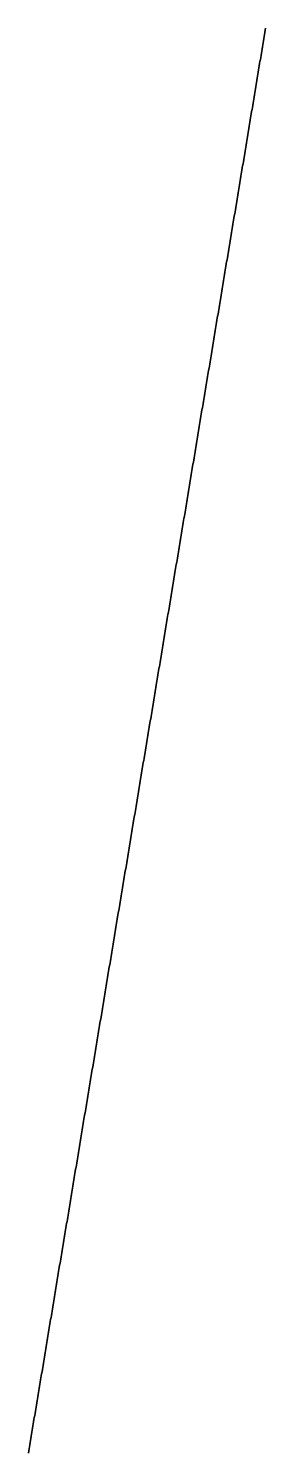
# Model space of a CAD drawing. Header units: millimetres. Extents: x -163 to 163, y 0 to 90.
# Drawn here: x -157.04 to -153.52, y 47.78 to 68.89 of the extents above; entities that cross this region are included whole.
import ezdxf

# ---------------------------------------------------------------- set-up
doc = ezdxf.new("R2010")
doc.units = ezdxf.units.MM

msp = doc.modelspace()

# ---------------------------------------------------------------- linework, layer by layer
for points in [[(-157.037, 47.775), (-157.032, 47.806), (-157.027, 47.837), (-157.022, 47.868), (-157.017, 47.899), (-157.012, 47.93), (-157.007, 47.961), (-157.001, 47.992), (-156.996, 48.023), (-156.991, 48.054), (-156.986, 48.084), (-156.981, 48.115), (-156.976, 48.146), (-156.97, 48.177), (-156.965, 48.208), (-156.96, 48.239), (-156.955, 48.27), (-156.95, 48.301), (-156.945, 48.332), (-156.94, 48.363), (-156.934, 48.394), (-156.929, 48.425), (-156.924, 48.456), (-156.919, 48.486), (-156.914, 48.517), (-156.909, 48.548), (-156.903, 48.579), (-156.898, 48.61), (-156.893, 48.641), (-156.888, 48.672), (-156.883, 48.703), (-156.878, 48.734), (-156.873, 48.765), (-156.867, 48.796), (-156.862, 48.827), (-156.857, 48.858), (-156.852, 48.888), (-156.847, 48.919), (-156.842, 48.95), (-156.836, 48.981), (-156.831, 49.012), (-156.826, 49.043), (-156.821, 49.074), (-156.816, 49.105), (-156.811, 49.136), (-156.806, 49.167), (-156.8, 49.198), (-156.795, 49.229), (-156.79, 49.26), (-156.785, 49.29), (-156.78, 49.321), (-156.775, 49.352), (-156.769, 49.383), (-156.764, 49.414), (-156.759, 49.445), (-156.754, 49.476), (-156.749, 49.507), (-156.744, 49.538), (-156.739, 49.569), (-156.733, 49.6), (-156.728, 49.631), (-156.723, 49.661), (-156.718, 49.692), (-156.713, 49.723), (-156.708, 49.754), (-156.702, 49.785), (-156.697, 49.816), (-156.692, 49.847), (-156.687, 49.878), (-156.682, 49.909), (-156.677, 49.94), (-156.672, 49.971), (-156.666, 50.002), (-156.661, 50.033), (-156.656, 50.063), (-156.651, 50.094), (-156.646, 50.125), (-156.641, 50.156), (-156.635, 50.187), (-156.63, 50.218), (-156.625, 50.249), (-156.62, 50.28), (-156.615, 50.311), (-156.61, 50.342), (-156.605, 50.373), (-156.599, 50.404), (-156.594, 50.435), (-156.589, 50.465), (-156.584, 50.496), (-156.579, 50.527), (-156.574, 50.558), (-156.568, 50.589), (-156.563, 50.62), (-156.558, 50.651), (-156.553, 50.682), (-156.548, 50.713), (-156.543, 50.744), (-156.538, 50.775), (-156.532, 50.806), (-156.527, 50.837), (-156.522, 50.867), (-156.517, 50.898), (-156.512, 50.929), (-156.507, 50.96), (-156.501, 50.991), (-156.496, 51.022), (-156.491, 51.053), (-156.486, 51.084), (-156.481, 51.115), (-156.476, 51.146), (-156.471, 51.177), (-156.465, 51.208), (-156.46, 51.239), (-156.455, 51.269), (-156.45, 51.3), (-156.445, 51.331), (-156.44, 51.362), (-156.434, 51.393), (-156.429, 51.424), (-156.424, 51.455), (-156.419, 51.486), (-156.414, 51.517), (-156.409, 51.548), (-156.404, 51.579), (-156.398, 51.61), (-156.393, 51.641), (-156.388, 51.671), (-156.383, 51.702), (-156.378, 51.733), (-156.373, 51.764), (-156.367, 51.795), (-156.362, 51.826), (-156.357, 51.857), (-156.352, 51.888), (-156.347, 51.919), (-156.342, 51.95), (-156.337, 51.981), (-156.331, 52.012), (-156.326, 52.043), (-156.321, 52.073), (-156.316, 52.104), (-156.311, 52.135), (-156.306, 52.166), (-156.3, 52.197), (-156.295, 52.228), (-156.29, 52.259), (-156.285, 52.29), (-156.28, 52.321), (-156.275, 52.352), (-156.27, 52.383), (-156.264, 52.414), (-156.259, 52.445), (-156.254, 52.475), (-156.249, 52.506), (-156.244, 52.537), (-156.239, 52.568), (-156.233, 52.599), (-156.228, 52.63), (-156.223, 52.661), (-156.218, 52.692), (-156.213, 52.723), (-156.208, 52.754), (-156.203, 52.785), (-156.197, 52.816), (-156.192, 52.847), (-156.187, 52.877), (-156.182, 52.908), (-156.177, 52.939), (-156.172, 52.97), (-156.166, 53.001), (-156.161, 53.032), (-156.156, 53.063), (-156.151, 53.094), (-156.146, 53.125), (-156.141, 53.156), (-156.136, 53.187), (-156.13, 53.218), (-156.125, 53.249), (-156.12, 53.279), (-156.115, 53.31), (-156.11, 53.341), (-156.105, 53.372), (-156.099, 53.403), (-156.094, 53.434), (-156.089, 53.465), (-156.084, 53.496), (-156.079, 53.527), (-156.074, 53.558), (-156.069, 53.589), (-156.063, 53.62), (-156.058, 53.651), (-156.053, 53.681), (-156.048, 53.712), (-156.043, 53.743), (-156.038, 53.774), (-156.032, 53.805), (-156.027, 53.836), (-156.022, 53.867), (-156.017, 53.898), (-156.012, 53.929), (-156.007, 53.96), (-156.002, 53.991), (-155.996, 54.022), (-155.991, 54.053), (-155.986, 54.083), (-155.981, 54.114), (-155.976, 54.145), (-155.971, 54.176), (-155.965, 54.207), (-155.96, 54.238), (-155.955, 54.269), (-155.95, 54.3), (-155.945, 54.331), (-155.94, 54.362), (-155.935, 54.393), (-155.929, 54.424), (-155.924, 54.455), (-155.919, 54.485), (-155.914, 54.516), (-155.909, 54.547), (-155.904, 54.578), (-155.898, 54.609), (-155.893, 54.64), (-155.888, 54.671), (-155.883, 54.702), (-155.878, 54.733), (-155.873, 54.764), (-155.868, 54.795), (-155.862, 54.826), (-155.857, 54.857), (-155.852, 54.887), (-155.847, 54.918), (-155.842, 54.949), (-155.837, 54.98), (-155.831, 55.011), (-155.826, 55.042), (-155.821, 55.073), (-155.816, 55.104), (-155.811, 55.135), (-155.806, 55.166), (-155.801, 55.197), (-155.795, 55.228), (-155.79, 55.259), (-155.785, 55.289), (-155.78, 55.32), (-155.775, 55.351), (-155.77, 55.382), (-155.764, 55.413), (-155.759, 55.444), (-155.754, 55.475), (-155.749, 55.506), (-155.744, 55.537), (-155.739, 55.568), (-155.734, 55.599), (-155.728, 55.63), (-155.723, 55.661), (-155.718, 55.691), (-155.713, 55.722), (-155.708, 55.753), (-155.703, 55.784), (-155.697, 55.815), (-155.692, 55.846), (-155.687, 55.877), (-155.682, 55.908), (-155.677, 55.939), (-155.672, 55.97), (-155.667, 56.001), (-155.661, 56.032), (-155.656, 56.063), (-155.651, 56.093), (-155.646, 56.124), (-155.641, 56.155), (-155.636, 56.186), (-155.63, 56.217), (-155.625, 56.248), (-155.62, 56.279), (-155.615, 56.31), (-155.61, 56.341), (-155.605, 56.372), (-155.6, 56.403), (-155.594, 56.434), (-155.589, 56.465), (-155.584, 56.495), (-155.579, 56.526), (-155.574, 56.557), (-155.569, 56.588), (-155.563, 56.619), (-155.558, 56.65), (-155.553, 56.681), (-155.548, 56.712), (-155.543, 56.743), (-155.538, 56.774), (-155.533, 56.805), (-155.527, 56.836), (-155.522, 56.866), (-155.517, 56.897), (-155.512, 56.928), (-155.507, 56.959), (-155.502, 56.99), (-155.496, 57.021), (-155.491, 57.052), (-155.486, 57.083), (-155.481, 57.114), (-155.476, 57.145), (-155.471, 57.176), (-155.466, 57.207), (-155.46, 57.238), (-155.455, 57.268), (-155.45, 57.299), (-155.445, 57.33), (-155.44, 57.361), (-155.435, 57.392), (-155.429, 57.423), (-155.424, 57.454), (-155.419, 57.485), (-155.414, 57.516), (-155.409, 57.547), (-155.404, 57.578), (-155.399, 57.609), (-155.393, 57.64), (-155.388, 57.67), (-155.383, 57.701), (-155.378, 57.732), (-155.373, 57.763), (-155.368, 57.794), (-155.362, 57.825), (-155.357, 57.856), (-155.352, 57.887), (-155.347, 57.918), (-155.342, 57.949), (-155.337, 57.98), (-155.332, 58.011), (-155.326, 58.042), (-155.321, 58.072), (-155.316, 58.103), (-155.311, 58.134), (-155.306, 58.165), (-155.301, 58.196), (-155.295, 58.227), (-155.29, 58.258), (-155.285, 58.289), (-155.28, 58.32), (-155.275, 58.351), (-155.27, 58.382), (-155.265, 58.413), (-155.259, 58.444), (-155.254, 58.474), (-155.249, 58.505), (-155.244, 58.536), (-155.239, 58.567), (-155.234, 58.598), (-155.228, 58.629), (-155.223, 58.66), (-155.218, 58.691), (-155.213, 58.722), (-155.208, 58.753), (-155.203, 58.784), (-155.198, 58.815), (-155.192, 58.846), (-155.187, 58.876), (-155.182, 58.907), (-155.177, 58.938), (-155.172, 58.969), (-155.167, 59), (-155.161, 59.031), (-155.156, 59.062), (-155.151, 59.093), (-155.146, 59.124), (-155.141, 59.155), (-155.136, 59.186), (-155.131, 59.217), (-155.125, 59.248), (-155.12, 59.278), (-155.115, 59.309), (-155.11, 59.34), (-155.105, 59.371), (-155.1, 59.402), (-155.094, 59.433), (-155.089, 59.464), (-155.084, 59.495), (-155.079, 59.526), (-155.074, 59.557), (-155.069, 59.588), (-155.064, 59.619), (-155.058, 59.65), (-155.053, 59.68), (-155.048, 59.711), (-155.043, 59.742), (-155.038, 59.773), (-155.033, 59.804), (-155.027, 59.835), (-155.022, 59.866), (-155.017, 59.897), (-155.012, 59.928), (-155.007, 59.959), (-155.002, 59.99), (-154.997, 60.021), (-154.991, 60.052), (-154.986, 60.082), (-154.981, 60.113), (-154.976, 60.144), (-154.971, 60.175), (-154.966, 60.206), (-154.96, 60.237), (-154.955, 60.268), (-154.95, 60.299), (-154.945, 60.33), (-154.94, 60.361), (-154.935, 60.392), (-154.93, 60.423), (-154.924, 60.454), (-154.919, 60.484), (-154.914, 60.515), (-154.909, 60.546), (-154.904, 60.577), (-154.899, 60.608), (-154.893, 60.639), (-154.888, 60.67), (-154.883, 60.701), (-154.878, 60.732), (-154.873, 60.763), (-154.868, 60.794), (-154.863, 60.825), (-154.857, 60.856), (-154.852, 60.886), (-154.847, 60.917), (-154.842, 60.948), (-154.837, 60.979), (-154.832, 61.01), (-154.826, 61.041), (-154.821, 61.072), (-154.816, 61.103), (-154.811, 61.134), (-154.806, 61.165), (-154.801, 61.196), (-154.796, 61.227), (-154.79, 61.258), (-154.785, 61.288), (-154.78, 61.319), (-154.775, 61.35), (-154.77, 61.381), (-154.765, 61.412), (-154.759, 61.443), (-154.754, 61.474), (-154.749, 61.505), (-154.744, 61.536), (-154.739, 61.567), (-154.734, 61.598), (-154.729, 61.629), (-154.723, 61.66), (-154.718, 61.69), (-154.713, 61.721), (-154.708, 61.752), (-154.703, 61.783), (-154.698, 61.814), (-154.692, 61.845), (-154.687, 61.876), (-154.682, 61.907), (-154.677, 61.938), (-154.672, 61.969), (-154.667, 62), (-154.662, 62.031), (-154.656, 62.062), (-154.651, 62.092), (-154.646, 62.123), (-154.641, 62.154), (-154.636, 62.185), (-154.631, 62.216), (-154.625, 62.247), (-154.62, 62.278), (-154.615, 62.309), (-154.61, 62.34), (-154.605, 62.371), (-154.6, 62.402), (-154.595, 62.433), (-154.589, 62.464), (-154.584, 62.494), (-154.579, 62.525), (-154.574, 62.556), (-154.569, 62.587), (-154.564, 62.618), (-154.558, 62.649), (-154.553, 62.68), (-154.548, 62.711), (-154.543, 62.742), (-154.538, 62.773), (-154.533, 62.804), (-154.528, 62.835), (-154.522, 62.866), (-154.517, 62.896), (-154.512, 62.927), (-154.507, 62.958), (-154.502, 62.989), (-154.497, 63.02), (-154.491, 63.051), (-154.486, 63.082), (-154.481, 63.113), (-154.476, 63.144), (-154.471, 63.175), (-154.466, 63.206), (-154.461, 63.237), (-154.455, 63.268), (-154.45, 63.298), (-154.445, 63.329), (-154.44, 63.36), (-154.435, 63.391), (-154.43, 63.422), (-154.424, 63.453), (-154.419, 63.484), (-154.414, 63.515), (-154.409, 63.546), (-154.404, 63.577), (-154.399, 63.608), (-154.394, 63.639), (-154.388, 63.669), (-154.383, 63.7), (-154.378, 63.731), (-154.373, 63.762), (-154.368, 63.793), (-154.363, 63.824), (-154.357, 63.855), (-154.352, 63.886), (-154.347, 63.917), (-154.342, 63.948), (-154.337, 63.979), (-154.332, 64.01), (-154.327, 64.041), (-154.321, 64.071), (-154.316, 64.102), (-154.311, 64.133), (-154.306, 64.164), (-154.301, 64.195), (-154.296, 64.226), (-154.29, 64.257), (-154.285, 64.288), (-154.28, 64.319), (-154.275, 64.35), (-154.27, 64.381), (-154.265, 64.412), (-154.26, 64.443), (-154.254, 64.473), (-154.249, 64.504), (-154.244, 64.535), (-154.239, 64.566), (-154.234, 64.597), (-154.229, 64.628), (-154.223, 64.659), (-154.218, 64.69), (-154.213, 64.721), (-154.208, 64.752), (-154.203, 64.783), (-154.198, 64.814), (-154.193, 64.845), (-154.187, 64.875), (-154.182, 64.906), (-154.177, 64.937), (-154.172, 64.968), (-154.167, 64.999), (-154.162, 65.03), (-154.156, 65.061), (-154.151, 65.092), (-154.146, 65.123), (-154.141, 65.154), (-154.136, 65.185), (-154.131, 65.216), (-154.126, 65.247), (-154.12, 65.277), (-154.115, 65.308), (-154.11, 65.339), (-154.105, 65.37), (-154.1, 65.401), (-154.095, 65.432), (-154.089, 65.463), (-154.084, 65.494), (-154.079, 65.525), (-154.074, 65.556), (-154.069, 65.587), (-154.064, 65.618), (-154.059, 65.649), (-154.053, 65.679), (-154.048, 65.71), (-154.043, 65.741), (-154.038, 65.772), (-154.033, 65.803), (-154.028, 65.834), (-154.022, 65.865), (-154.017, 65.896), (-154.012, 65.927), (-154.007, 65.958), (-154.002, 65.989), (-153.997, 66.02), (-153.992, 66.051), (-153.986, 66.081), (-153.981, 66.112), (-153.976, 66.143), (-153.971, 66.174), (-153.966, 66.205), (-153.961, 66.236), (-153.955, 66.267), (-153.95, 66.298), (-153.945, 66.329), (-153.94, 66.36), (-153.935, 66.391), (-153.93, 66.422), (-153.925, 66.453), (-153.919, 66.483), (-153.914, 66.514), (-153.909, 66.545), (-153.904, 66.576), (-153.899, 66.607), (-153.894, 66.638), (-153.888, 66.669), (-153.883, 66.7), (-153.878, 66.731), (-153.873, 66.762), (-153.868, 66.793), (-153.863, 66.824), (-153.858, 66.855), (-153.852, 66.885), (-153.847, 66.916), (-153.842, 66.947), (-153.837, 66.978), (-153.832, 67.009), (-153.827, 67.04), (-153.822, 67.071), (-153.816, 67.102), (-153.811, 67.133), (-153.806, 67.164), (-153.801, 67.195), (-153.796, 67.226), (-153.791, 67.257), (-153.785, 67.287), (-153.78, 67.318), (-153.775, 67.349), (-153.77, 67.38), (-153.765, 67.411), (-153.76, 67.442), (-153.755, 67.473), (-153.749, 67.504), (-153.744, 67.535), (-153.739, 67.566), (-153.734, 67.597), (-153.729, 67.628), (-153.724, 67.659), (-153.718, 67.689), (-153.713, 67.72), (-153.708, 67.751), (-153.703, 67.782), (-153.698, 67.813), (-153.693, 67.844), (-153.688, 67.875), (-153.682, 67.906), (-153.677, 67.937), (-153.672, 67.968), (-153.667, 67.999), (-153.662, 68.03), (-153.657, 68.061), (-153.651, 68.091), (-153.646, 68.122), (-153.641, 68.153), (-153.636, 68.184), (-153.631, 68.215), (-153.626, 68.246), (-153.621, 68.277), (-153.615, 68.308), (-153.61, 68.339), (-153.605, 68.37), (-153.6, 68.401), (-153.595, 68.432), (-153.59, 68.463), (-153.584, 68.493), (-153.579, 68.524), (-153.574, 68.555), (-153.569, 68.586), (-153.564, 68.617), (-153.559, 68.648), (-153.554, 68.679), (-153.548, 68.71), (-153.543, 68.741), (-153.538, 68.772), (-153.533, 68.803), (-153.528, 68.834), (-153.523, 68.865), (-153.517, 68.895)], [(-153.517, 68.895), (-153.523, 68.865), (-153.528, 68.834), (-153.533, 68.803), (-153.538, 68.772), (-153.543, 68.741), (-153.548, 68.71), (-153.554, 68.679), (-153.559, 68.648), (-153.564, 68.617), (-153.569, 68.586), (-153.574, 68.555), (-153.579, 68.524), (-153.584, 68.493), (-153.59, 68.463), (-153.595, 68.432), (-153.6, 68.401), (-153.605, 68.37), (-153.61, 68.339), (-153.615, 68.308), (-153.621, 68.277), (-153.626, 68.246), (-153.631, 68.215), (-153.636, 68.184), (-153.641, 68.153), (-153.646, 68.122), (-153.651, 68.091), (-153.657, 68.061), (-153.662, 68.03), (-153.667, 67.999), (-153.672, 67.968), (-153.677, 67.937), (-153.682, 67.906), (-153.688, 67.875), (-153.693, 67.844), (-153.698, 67.813), (-153.703, 67.782), (-153.708, 67.751), (-153.713, 67.72), (-153.718, 67.689), (-153.724, 67.659), (-153.729, 67.628), (-153.734, 67.597), (-153.739, 67.566), (-153.744, 67.535), (-153.749, 67.504), (-153.755, 67.473), (-153.76, 67.442), (-153.765, 67.411), (-153.77, 67.38), (-153.775, 67.349), (-153.78, 67.318), (-153.785, 67.287), (-153.791, 67.257), (-153.796, 67.226), (-153.801, 67.195), (-153.806, 67.164), (-153.811, 67.133), (-153.816, 67.102), (-153.822, 67.071), (-153.827, 67.04), (-153.832, 67.009), (-153.837, 66.978), (-153.842, 66.947), (-153.847, 66.916), (-153.852, 66.885), (-153.858, 66.855), (-153.863, 66.824), (-153.868, 66.793), (-153.873, 66.762), (-153.878, 66.731), (-153.883, 66.7), (-153.888, 66.669), (-153.894, 66.638), (-153.899, 66.607), (-153.904, 66.576), (-153.909, 66.545), (-153.914, 66.514), (-153.919, 66.483), (-153.925, 66.453), (-153.93, 66.422), (-153.935, 66.391), (-153.94, 66.36), (-153.945, 66.329), (-153.95, 66.298), (-153.955, 66.267), (-153.961, 66.236), (-153.966, 66.205), (-153.971, 66.174), (-153.976, 66.143), (-153.981, 66.112), (-153.986, 66.081), (-153.992, 66.051), (-153.997, 66.02), (-154.002, 65.989), (-154.007, 65.958), (-154.012, 65.927), (-154.017, 65.896), (-154.022, 65.865), (-154.028, 65.834), (-154.033, 65.803), (-154.038, 65.772), (-154.043, 65.741), (-154.048, 65.71), (-154.053, 65.679), (-154.059, 65.649), (-154.064, 65.618), (-154.069, 65.587), (-154.074, 65.556), (-154.079, 65.525), (-154.084, 65.494), (-154.089, 65.463), (-154.095, 65.432), (-154.1, 65.401), (-154.105, 65.37), (-154.11, 65.339), (-154.115, 65.308), (-154.12, 65.277), (-154.126, 65.247), (-154.131, 65.216), (-154.136, 65.185), (-154.141, 65.154), (-154.146, 65.123), (-154.151, 65.092), (-154.156, 65.061), (-154.162, 65.03), (-154.167, 64.999), (-154.172, 64.968), (-154.177, 64.937), (-154.182, 64.906), (-154.187, 64.875), (-154.193, 64.845), (-154.198, 64.814), (-154.203, 64.783), (-154.208, 64.752), (-154.213, 64.721), (-154.218, 64.69), (-154.223, 64.659), (-154.229, 64.628), (-154.234, 64.597), (-154.239, 64.566), (-154.244, 64.535), (-154.249, 64.504), (-154.254, 64.473), (-154.26, 64.443), (-154.265, 64.412), (-154.27, 64.381), (-154.275, 64.35), (-154.28, 64.319), (-154.285, 64.288), (-154.29, 64.257), (-154.296, 64.226), (-154.301, 64.195), (-154.306, 64.164), (-154.311, 64.133), (-154.316, 64.102), (-154.321, 64.071), (-154.327, 64.041), (-154.332, 64.01), (-154.337, 63.979), (-154.342, 63.948), (-154.347, 63.917), (-154.352, 63.886), (-154.357, 63.855), (-154.363, 63.824), (-154.368, 63.793), (-154.373, 63.762), (-154.378, 63.731), (-154.383, 63.7), (-154.388, 63.669), (-154.394, 63.639), (-154.399, 63.608), (-154.404, 63.577), (-154.409, 63.546), (-154.414, 63.515), (-154.419, 63.484), (-154.424, 63.453), (-154.43, 63.422), (-154.435, 63.391), (-154.44, 63.36), (-154.445, 63.329), (-154.45, 63.298), (-154.455, 63.268), (-154.461, 63.237), (-154.466, 63.206), (-154.471, 63.175), (-154.476, 63.144), (-154.481, 63.113), (-154.486, 63.082), (-154.491, 63.051), (-154.497, 63.02), (-154.502, 62.989), (-154.507, 62.958), (-154.512, 62.927), (-154.517, 62.896), (-154.522, 62.866), (-154.528, 62.835), (-154.533, 62.804), (-154.538, 62.773), (-154.543, 62.742), (-154.548, 62.711), (-154.553, 62.68), (-154.558, 62.649), (-154.564, 62.618), (-154.569, 62.587), (-154.574, 62.556), (-154.579, 62.525), (-154.584, 62.494), (-154.589, 62.464), (-154.595, 62.433), (-154.6, 62.402), (-154.605, 62.371), (-154.61, 62.34), (-154.615, 62.309), (-154.62, 62.278), (-154.625, 62.247), (-154.631, 62.216), (-154.636, 62.185), (-154.641, 62.154), (-154.646, 62.123), (-154.651, 62.092), (-154.656, 62.062), (-154.662, 62.031), (-154.667, 62), (-154.672, 61.969), (-154.677, 61.938), (-154.682, 61.907), (-154.687, 61.876), (-154.692, 61.845), (-154.698, 61.814), (-154.703, 61.783), (-154.708, 61.752), (-154.713, 61.721), (-154.718, 61.69), (-154.723, 61.66), (-154.729, 61.629), (-154.734, 61.598), (-154.739, 61.567), (-154.744, 61.536), (-154.749, 61.505), (-154.754, 61.474), (-154.759, 61.443), (-154.765, 61.412), (-154.77, 61.381), (-154.775, 61.35), (-154.78, 61.319), (-154.785, 61.288), (-154.79, 61.258), (-154.796, 61.227), (-154.801, 61.196), (-154.806, 61.165), (-154.811, 61.134), (-154.816, 61.103), (-154.821, 61.072), (-154.826, 61.041), (-154.832, 61.01), (-154.837, 60.979), (-154.842, 60.948), (-154.847, 60.917), (-154.852, 60.886), (-154.857, 60.856), (-154.863, 60.825), (-154.868, 60.794), (-154.873, 60.763), (-154.878, 60.732), (-154.883, 60.701), (-154.888, 60.67), (-154.893, 60.639), (-154.899, 60.608), (-154.904, 60.577), (-154.909, 60.546), (-154.914, 60.515), (-154.919, 60.484), (-154.924, 60.454), (-154.93, 60.423), (-154.935, 60.392), (-154.94, 60.361), (-154.945, 60.33), (-154.95, 60.299), (-154.955, 60.268), (-154.96, 60.237), (-154.966, 60.206), (-154.971, 60.175), (-154.976, 60.144), (-154.981, 60.113), (-154.986, 60.082), (-154.991, 60.052), (-154.997, 60.021), (-155.002, 59.99), (-155.007, 59.959), (-155.012, 59.928), (-155.017, 59.897), (-155.022, 59.866), (-155.027, 59.835), (-155.033, 59.804), (-155.038, 59.773), (-155.043, 59.742), (-155.048, 59.711), (-155.053, 59.68), (-155.058, 59.65), (-155.064, 59.619), (-155.069, 59.588), (-155.074, 59.557), (-155.079, 59.526), (-155.084, 59.495), (-155.089, 59.464), (-155.094, 59.433), (-155.1, 59.402), (-155.105, 59.371), (-155.11, 59.34), (-155.115, 59.309), (-155.12, 59.278), (-155.125, 59.248), (-155.131, 59.217), (-155.136, 59.186), (-155.141, 59.155), (-155.146, 59.124), (-155.151, 59.093), (-155.156, 59.062), (-155.161, 59.031), (-155.167, 59), (-155.172, 58.969), (-155.177, 58.938), (-155.182, 58.907), (-155.187, 58.876), (-155.192, 58.846), (-155.198, 58.815), (-155.203, 58.784), (-155.208, 58.753), (-155.213, 58.722), (-155.218, 58.691), (-155.223, 58.66), (-155.228, 58.629), (-155.234, 58.598), (-155.239, 58.567), (-155.244, 58.536), (-155.249, 58.505), (-155.254, 58.474), (-155.259, 58.444), (-155.265, 58.413), (-155.27, 58.382), (-155.275, 58.351), (-155.28, 58.32), (-155.285, 58.289), (-155.29, 58.258), (-155.295, 58.227), (-155.301, 58.196), (-155.306, 58.165), (-155.311, 58.134), (-155.316, 58.103), (-155.321, 58.072), (-155.326, 58.042), (-155.332, 58.011), (-155.337, 57.98), (-155.342, 57.949), (-155.347, 57.918), (-155.352, 57.887), (-155.357, 57.856), (-155.362, 57.825), (-155.368, 57.794), (-155.373, 57.763), (-155.378, 57.732), (-155.383, 57.701), (-155.388, 57.67), (-155.393, 57.64), (-155.399, 57.609), (-155.404, 57.578), (-155.409, 57.547), (-155.414, 57.516), (-155.419, 57.485), (-155.424, 57.454), (-155.429, 57.423), (-155.435, 57.392), (-155.44, 57.361), (-155.445, 57.33), (-155.45, 57.299), (-155.455, 57.268), (-155.46, 57.238), (-155.466, 57.207), (-155.471, 57.176), (-155.476, 57.145), (-155.481, 57.114), (-155.486, 57.083), (-155.491, 57.052), (-155.496, 57.021), (-155.502, 56.99), (-155.507, 56.959), (-155.512, 56.928), (-155.517, 56.897), (-155.522, 56.866), (-155.527, 56.836), (-155.533, 56.805), (-155.538, 56.774), (-155.543, 56.743), (-155.548, 56.712), (-155.553, 56.681), (-155.558, 56.65), (-155.563, 56.619), (-155.569, 56.588), (-155.574, 56.557), (-155.579, 56.526), (-155.584, 56.495), (-155.589, 56.465), (-155.594, 56.434), (-155.6, 56.403), (-155.605, 56.372), (-155.61, 56.341), (-155.615, 56.31), (-155.62, 56.279), (-155.625, 56.248), (-155.63, 56.217), (-155.636, 56.186), (-155.641, 56.155), (-155.646, 56.124), (-155.651, 56.093), (-155.656, 56.063), (-155.661, 56.032), (-155.667, 56.001), (-155.672, 55.97), (-155.677, 55.939), (-155.682, 55.908), (-155.687, 55.877), (-155.692, 55.846), (-155.697, 55.815), (-155.703, 55.784), (-155.708, 55.753), (-155.713, 55.722), (-155.718, 55.691), (-155.723, 55.661), (-155.728, 55.63), (-155.734, 55.599), (-155.739, 55.568), (-155.744, 55.537), (-155.749, 55.506), (-155.754, 55.475), (-155.759, 55.444), (-155.764, 55.413), (-155.77, 55.382), (-155.775, 55.351), (-155.78, 55.32), (-155.785, 55.289), (-155.79, 55.259), (-155.795, 55.228), (-155.801, 55.197), (-155.806, 55.166), (-155.811, 55.135), (-155.816, 55.104), (-155.821, 55.073), (-155.826, 55.042), (-155.831, 55.011), (-155.837, 54.98), (-155.842, 54.949), (-155.847, 54.918), (-155.852, 54.887), (-155.857, 54.857), (-155.862, 54.826), (-155.868, 54.795), (-155.873, 54.764), (-155.878, 54.733), (-155.883, 54.702), (-155.888, 54.671), (-155.893, 54.64), (-155.898, 54.609), (-155.904, 54.578), (-155.909, 54.547), (-155.914, 54.516), (-155.919, 54.485), (-155.924, 54.455), (-155.929, 54.424), (-155.935, 54.393), (-155.94, 54.362), (-155.945, 54.331), (-155.95, 54.3), (-155.955, 54.269), (-155.96, 54.238), (-155.965, 54.207), (-155.971, 54.176), (-155.976, 54.145), (-155.981, 54.114), (-155.986, 54.083), (-155.991, 54.053), (-155.996, 54.022), (-156.002, 53.991), (-156.007, 53.96), (-156.012, 53.929), (-156.017, 53.898), (-156.022, 53.867), (-156.027, 53.836), (-156.032, 53.805), (-156.038, 53.774), (-156.043, 53.743), (-156.048, 53.712), (-156.053, 53.681), (-156.058, 53.651), (-156.063, 53.62), (-156.069, 53.589), (-156.074, 53.558), (-156.079, 53.527), (-156.084, 53.496), (-156.089, 53.465), (-156.094, 53.434), (-156.099, 53.403), (-156.105, 53.372), (-156.11, 53.341), (-156.115, 53.31), (-156.12, 53.279), (-156.125, 53.249), (-156.13, 53.218), (-156.136, 53.187), (-156.141, 53.156), (-156.146, 53.125), (-156.151, 53.094), (-156.156, 53.063), (-156.161, 53.032), (-156.166, 53.001), (-156.172, 52.97), (-156.177, 52.939), (-156.182, 52.908), (-156.187, 52.877), (-156.192, 52.847), (-156.197, 52.816), (-156.203, 52.785), (-156.208, 52.754), (-156.213, 52.723), (-156.218, 52.692), (-156.223, 52.661), (-156.228, 52.63), (-156.233, 52.599), (-156.239, 52.568), (-156.244, 52.537), (-156.249, 52.506), (-156.254, 52.475), (-156.259, 52.445), (-156.264, 52.414), (-156.27, 52.383), (-156.275, 52.352), (-156.28, 52.321), (-156.285, 52.29), (-156.29, 52.259), (-156.295, 52.228), (-156.3, 52.197), (-156.306, 52.166), (-156.311, 52.135), (-156.316, 52.104), (-156.321, 52.073), (-156.326, 52.043), (-156.331, 52.012), (-156.337, 51.981), (-156.342, 51.95), (-156.347, 51.919), (-156.352, 51.888), (-156.357, 51.857), (-156.362, 51.826), (-156.367, 51.795), (-156.373, 51.764), (-156.378, 51.733), (-156.383, 51.702), (-156.388, 51.671), (-156.393, 51.641), (-156.398, 51.61), (-156.404, 51.579), (-156.409, 51.548), (-156.414, 51.517), (-156.419, 51.486), (-156.424, 51.455), (-156.429, 51.424), (-156.434, 51.393), (-156.44, 51.362), (-156.445, 51.331), (-156.45, 51.3), (-156.455, 51.269), (-156.46, 51.239), (-156.465, 51.208), (-156.471, 51.177), (-156.476, 51.146), (-156.481, 51.115), (-156.486, 51.084), (-156.491, 51.053), (-156.496, 51.022), (-156.501, 50.991), (-156.507, 50.96), (-156.512, 50.929), (-156.517, 50.898), (-156.522, 50.867), (-156.527, 50.837), (-156.532, 50.806), (-156.538, 50.775), (-156.543, 50.744), (-156.548, 50.713), (-156.553, 50.682), (-156.558, 50.651), (-156.563, 50.62), (-156.568, 50.589), (-156.574, 50.558), (-156.579, 50.527), (-156.584, 50.496), (-156.589, 50.465), (-156.594, 50.435), (-156.599, 50.404), (-156.605, 50.373), (-156.61, 50.342), (-156.615, 50.311), (-156.62, 50.28), (-156.625, 50.249), (-156.63, 50.218), (-156.635, 50.187), (-156.641, 50.156), (-156.646, 50.125), (-156.651, 50.094), (-156.656, 50.063), (-156.661, 50.033), (-156.666, 50.002), (-156.672, 49.971), (-156.677, 49.94), (-156.682, 49.909), (-156.687, 49.878), (-156.692, 49.847), (-156.697, 49.816), (-156.702, 49.785), (-156.708, 49.754), (-156.713, 49.723), (-156.718, 49.692), (-156.723, 49.661), (-156.728, 49.631), (-156.733, 49.6), (-156.739, 49.569), (-156.744, 49.538), (-156.749, 49.507), (-156.754, 49.476), (-156.759, 49.445), (-156.764, 49.414), (-156.769, 49.383), (-156.775, 49.352), (-156.78, 49.321), (-156.785, 49.29), (-156.79, 49.26), (-156.795, 49.229), (-156.8, 49.198), (-156.806, 49.167), (-156.811, 49.136), (-156.816, 49.105), (-156.821, 49.074), (-156.826, 49.043), (-156.831, 49.012), (-156.836, 48.981), (-156.842, 48.95), (-156.847, 48.919), (-156.852, 48.888), (-156.857, 48.858), (-156.862, 48.827), (-156.867, 48.796), (-156.873, 48.765), (-156.878, 48.734), (-156.883, 48.703), (-156.888, 48.672), (-156.893, 48.641), (-156.898, 48.61), (-156.903, 48.579), (-156.909, 48.548), (-156.914, 48.517), (-156.919, 48.486), (-156.924, 48.456), (-156.929, 48.425), (-156.934, 48.394), (-156.94, 48.363), (-156.945, 48.332), (-156.95, 48.301), (-156.955, 48.27), (-156.96, 48.239), (-156.965, 48.208), (-156.97, 48.177), (-156.976, 48.146), (-156.981, 48.115), (-156.986, 48.084), (-156.991, 48.054), (-156.996, 48.023), (-157.001, 47.992), (-157.007, 47.961), (-157.012, 47.93), (-157.017, 47.899), (-157.022, 47.868), (-157.027, 47.837), (-157.032, 47.806), (-157.037, 47.775)]]:
    msp.add_lwpolyline(points)

doc.saveas('drawing.dxf')
